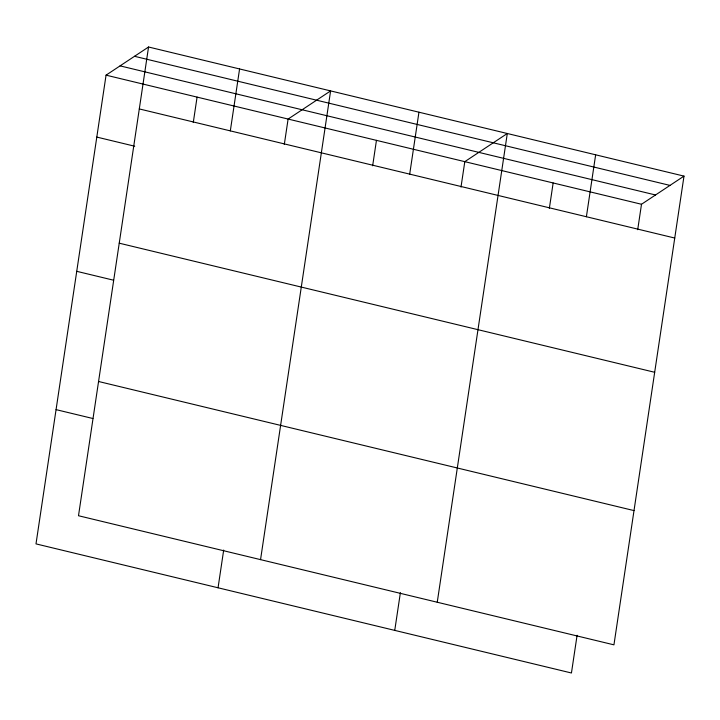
<?xml version="1.0" encoding="UTF-8"?>
<svg xmlns="http://www.w3.org/2000/svg" width="720" height="720" viewBox="0 0 720 720"><rect width="100%" height="100%" fill="white"/><g stroke="black" fill="none" stroke-linecap="round" stroke-linejoin="round"><path stroke-width="1.08" d="M148.554 47.007L78.498 515.736L613.944 644.841L684 176.112L148.554 47.007L106.056 75.159L36 543.888L571.446 672.993L577.089 635.274M193.275 122.535L197.082 97.101M230.319 130.878L239.58 68.958M218.052 587.781L223.686 550.062M284.301 144.486L288.108 119.052L330.606 90.909L260.55 559.629M372.654 165.789L376.452 140.355M409.698 174.132L418.95 112.203M394.749 630.387L400.392 592.668M460.998 187.092L464.805 161.658L507.303 133.506L437.247 602.235M549.351 208.395L553.149 182.961M586.395 216.738L595.647 154.809M637.704 229.698L641.502 204.264L684 176.112M134.523 56.295L669.978 185.4M120.078 65.871L655.524 194.976M106.056 75.159L641.502 204.264M139.293 108.927L674.748 238.041M96.795 137.079L134.721 146.223M119.232 243.18L654.678 372.285M76.734 271.323L113.58 280.206M98.559 381.492L634.014 510.597M56.061 409.635L92.907 418.518"/></g></svg>
